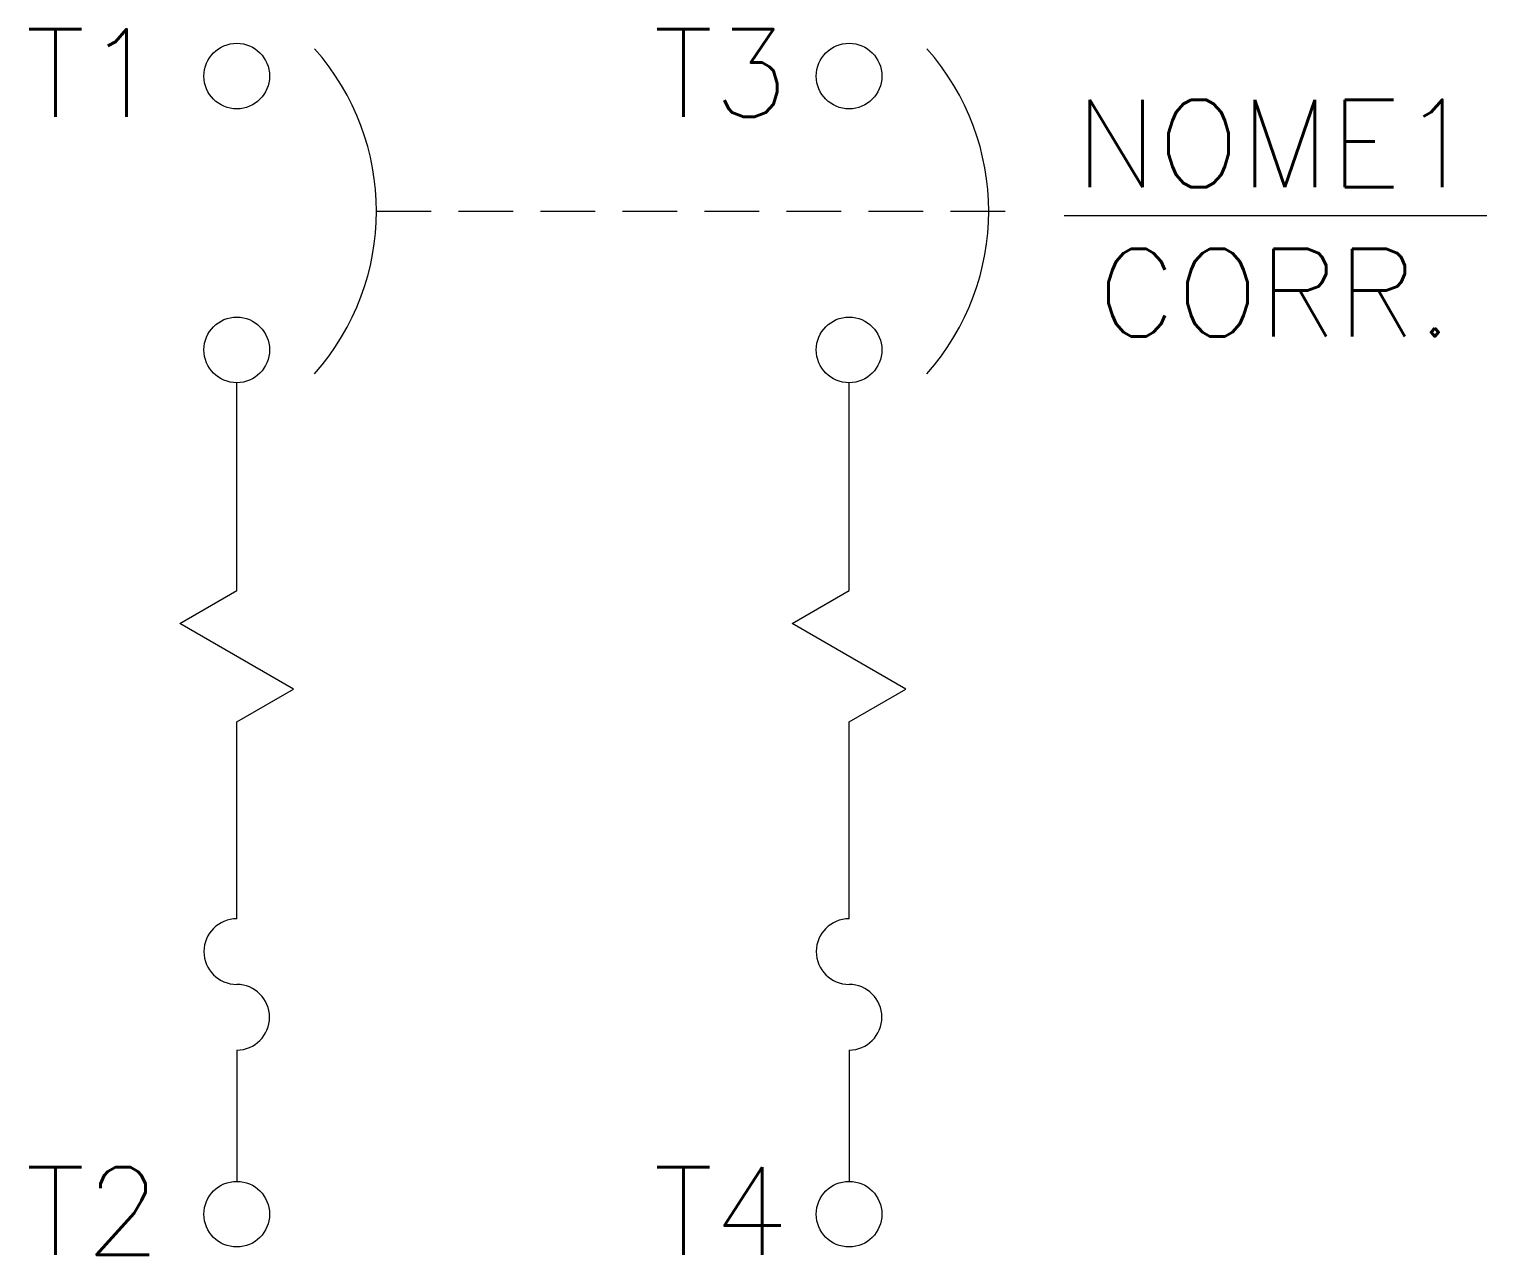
# Model space of a CAD drawing. Header units: millimetres. Extents: x 1516.7 to 1550, y 1156.5 to 1184.5.
import ezdxf
from ezdxf.enums import TextEntityAlignment as Align

# ---------------------------------------------------------------- set-up
doc = ezdxf.new("R2010")
doc.units = ezdxf.units.MM
doc.linetypes.add('HIDDEN', pattern=[0.375, 0.25, -0.125])
doc.styles.add('ROMANS', font='romans.shx')

msp = doc.modelspace()

# ---------------------------------------------------------------- linework, layer by layer
for p, q in [((1540.334, 1180.238), (1549.999, 1180.238)), ((1521.416, 1161.167), (1521.416, 1158.167)), ((1535.416, 1161.167), (1535.416, 1158.167))]:
    msp.add_line(p, q)
at = {"linetype": 'Continuous'}
for p, q in [((1521.416, 1171.667), (1521.416, 1176.417)), ((1535.416, 1171.667), (1535.416, 1176.417)), ((1520.117, 1170.917), (1521.416, 1171.667)), ((1534.117, 1170.917), (1535.416, 1171.667)), ((1522.715, 1169.417), (1520.117, 1170.917)), ((1536.715, 1169.417), (1534.117, 1170.917)), ((1521.416, 1168.667), (1522.715, 1169.417)), ((1535.416, 1168.667), (1536.715, 1169.417)), ((1521.416, 1164.167), (1521.416, 1168.667)), ((1535.416, 1164.167), (1535.416, 1168.667))]:
    msp.add_line(p, q, dxfattribs=at)
at = {"linetype": 'HIDDEN', "ltscale": 5, "flags": 128}
msp.add_lwpolyline([(1524.609, 1180.335), (1539.025, 1180.335)], dxfattribs=at)
at = {"linetype": 'Continuous'}
for centre in [(1521.416, 1183.425), (1535.416, 1183.425), (1521.416, 1177.167), (1535.416, 1177.167), (1521.416, 1157.417), (1535.416, 1157.417)]:
    msp.add_circle(centre, 0.75, dxfattribs=at)
for centre, radius, start, end in [((1519.028, 1180.335), 5.581, 318.3063, 41.6937), ((1533.028, 1180.335), 5.581, 318.3063, 41.6937), ((1521.416, 1163.417), 0.75, 90, 270), ((1535.416, 1163.417), 0.75, 90, 270), ((1521.416, 1161.917), 0.75, 270, 90), ((1535.416, 1161.917), 0.75, 270, 90)]:
    msp.add_arc(centre, radius, start, end, dxfattribs=at)

# ---------------------------------------------------------------- texts
at = {"lineweight": -3, "style": 'ROMANS'}
for tag, p in [('T1', (1519.669, 1183.496)), ('T3', (1534.028, 1183.496)), ('T2', (1519.669, 1157.488)), ('T4', (1534.028, 1157.488))]:
    msp.add_attdef(tag, text='', height=2, dxfattribs=at).set_placement(p, align=Align.MIDDLE_RIGHT)
for tag, p in [('NOME1', (1545.166, 1181.885)), ('CORR.', (1545.166, 1178.474))]:
    msp.add_attdef(tag, text='', height=2, dxfattribs=at).set_placement(p, align=Align.MIDDLE_CENTER)

doc.saveas('drawing.dxf')
